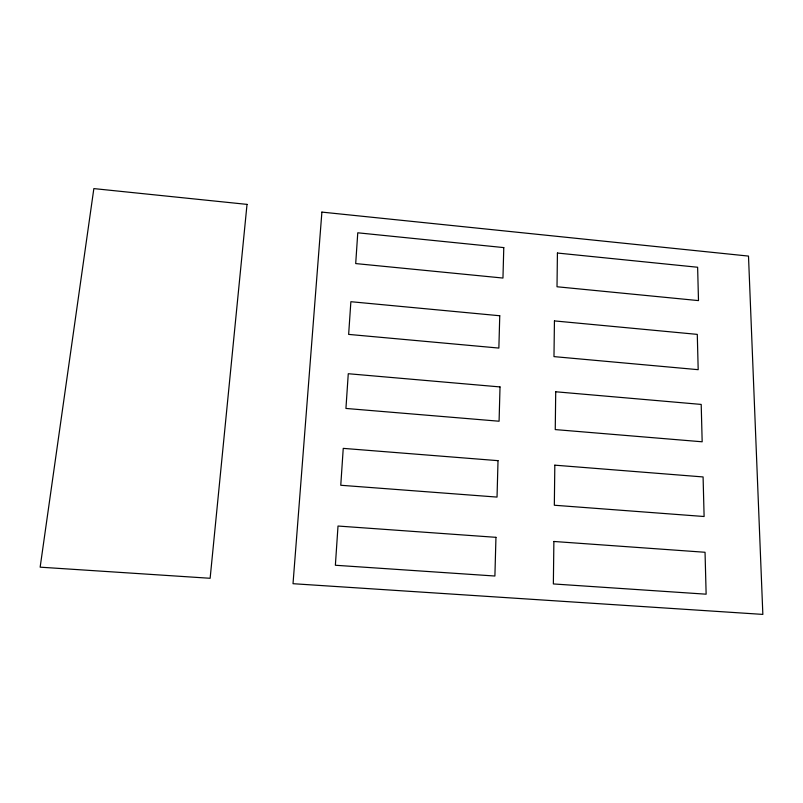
<?xml version="1.0" encoding="UTF-8"?>
<svg xmlns="http://www.w3.org/2000/svg" width="803" height="803" viewBox="0 0 803 803"><rect width="100%" height="100%" fill="white"/><g stroke="black" fill="none" stroke-linecap="round" stroke-linejoin="round"><path stroke-width="1.2" d="M554.441 320.909L553.98 356.612L698.188 369.681L697.285 334.379L554.441 320.909M553.879 541.473L553.357 583.942L706.138 594.19L705.044 552.273L553.879 541.473M554.823 465.168L554.331 505.238L704.111 516.51L703.087 476.942L554.823 465.168M555.716 391.774L555.254 429.585L702.173 441.791L701.2 404.421L555.716 391.774M557.423 253.035L557.011 286.761L698.49 300.603L697.626 267.248L557.423 253.035M499.757 315.75L498.864 348.07L348.643 334.399L350.871 301.707L499.757 315.75M495.953 537.327L494.899 576.022L335.373 565.252L338.013 526.035L495.953 537.327M498.021 460.661L497.037 497.087L340.763 485.263L343.242 448.375L498.021 460.661M500.018 386.926L499.085 421.224L345.932 408.446L348.271 373.726L500.018 386.926M503.782 247.595L502.959 278.049L355.699 263.575L357.767 232.8L503.782 247.595M321.893 212.102L293.015 583.701L762.85 614.405L748.496 256.087L321.893 212.102M247.023 204.384L210.135 578.28L40.15 567.169L93.851 188.595L247.023 204.384"/></g></svg>
